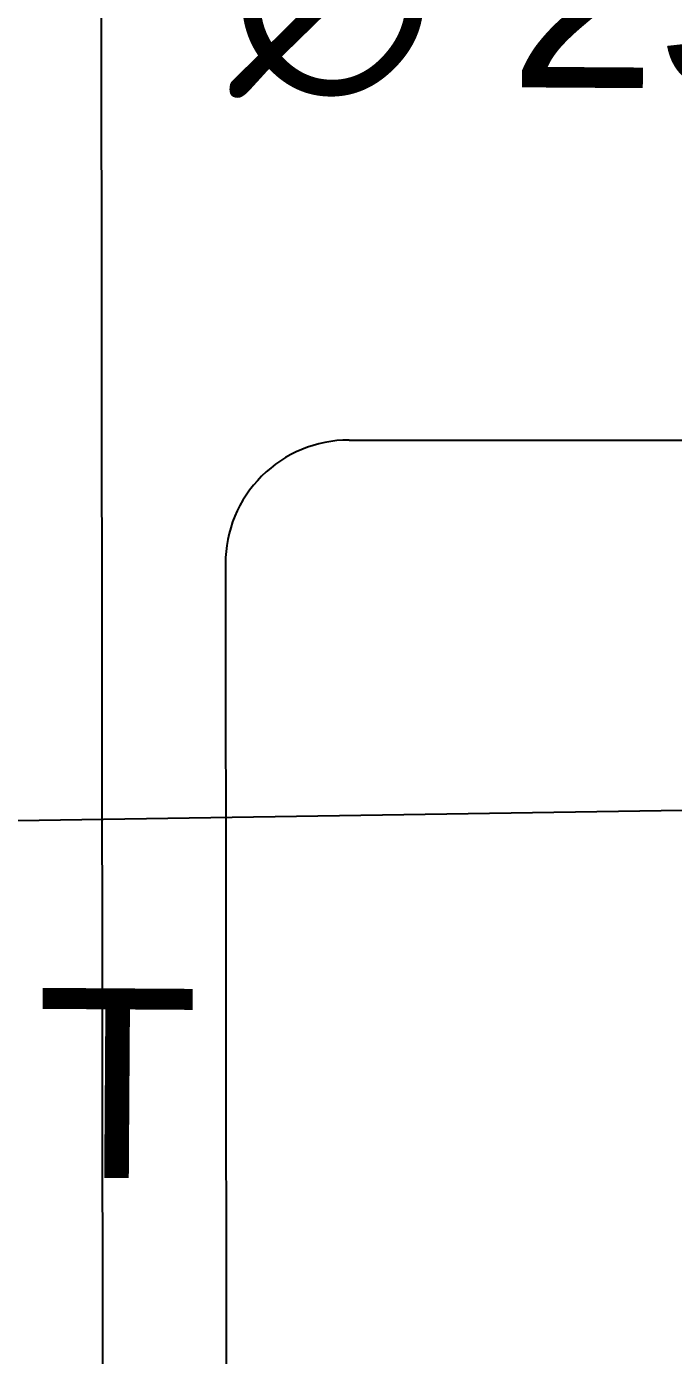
# Model space of a CAD drawing. Extents: x -678889171 to 586587, y -792238163 to 335485.
# Drawn here: x 86139 to 86662, y 27746 to 28822 of the extents above; entities that cross this region are included whole.
import ezdxf
from ezdxf import colors
from ezdxf.entities.mleader import LeaderData, LeaderLine
from ezdxf.math import Vec2, Vec3

# ---------------------------------------------------------------- set-up
doc = ezdxf.new("R2010")
doc.units = 0
doc.header["$MEASUREMENT"] = 0
doc.layers.get('0').update_dxf_attribs({"color": 8})
doc.layers.add('E-TEXT', color=3, linetype='Continuous')
doc.styles.get("Standard").update_dxf_attribs({"font": 'arial.ttf'})

msp = doc.modelspace()

# ---------------------------------------------------------------- linework, layer by layer
at = {"color": 240, "true_color": 0xed1f24}
for p, q in [((86198.51036691942, 30417.43481713088, -0.1888259292186376), (86201.2864485154, 26827.35260298748, 0.0001878082500752498)), ((86400.0987482155, 28487.33875170608, 0.0001878082500742851), (87207.19263226769, 28486.94238455871, -1.423816166680922)), ((86300.09877810531, 28387.2614344528, 0.0001878082500742851), (86301.38212880053, 26727.41158562868, 0.0001878082500742853))]:
    msp.add_line(p, q, dxfattribs=at)
msp.add_arc((86400.0987482155, 28387.33875170608, 0.0001878082500742892), 100, 90, 180.044299527478, dxfattribs=at)

# ---------------------------------------------------------------- leaders
at = {"layer": 'E-TEXT', "color": 30}
ml = msp.add_multileader_mtext('Standard', dxfattribs=at)
ml.set_content('\\C30;CT1{\\fArial|b0|i0|c178|p34;5}/DP-T-8 {\\A1;3(1x3)mm\\H0.7x;\\S2^ ;\\H1.42857x; \\P∅ 25 mm PVC CONDUIT}', color=3)
ml.set_leader_properties(color=30)
ml.build(insert=Vec2(0, 0))
ml.multileader.update_dxf_attribs({"text_right_attachment_type": 6, "dogleg_length": 0.2763936738358556, "arrow_head_size": 153.5520410199195, "scale": 2})
ctx = ml.context
ctx.base_point, ctx.scale, ctx.char_height, ctx.arrow_head_size, ctx.landing_gap_size, ctx.plane_origin, ctx.plane_x_axis, ctx.plane_y_axis = Vec3(83669.94752024028, 25229.53972242085, -1.301467495540688e-05), 2, 153.5520410199195, 153.5520410199195, 3.071040820398391, Vec3(72466.2112091032, 31572.8525335079, 3.451332349495264e-05), Vec3(0.7079538503740199, 0.7062586960460026, 3.477911888746864e-09), Vec3(-0.7062586960460026, 0.7079538503740199, 4.799668914001097e-09)
ctx.right_attachment = 6
notes = []
notes.append((ctx, [(0, (1, 1, 0), (83669.55617230907, 25229.14931154949, -1.301659750109529e-05), (0.7079538503740199, 0.7062586960460026, 3.477911888746864e-09), 0.5527873476717118, [(1, [(81858.86695295261, 26957.53063017823, -1.218614226690966e-06)], 0, [])])]))
ctx.mtext.insert, ctx.mtext.text_direction, ctx.mtext.rotation, ctx.mtext.width, ctx.mtext.defined_height, ctx.mtext.flow_direction, ctx.mtext.extrusion = Vec3(83615.71568066369, 25288.25005150232, -1.262066421171121e-05), Vec3(0.7079538503740199, 0.7062586960460026, 3.477911888746863e-09), 0.7841995079899166, 3748.683909881383, 216.9691545207393, 5, Vec3(9.276067957549787e-10, -5.854249603696769e-09, 1)
ml = msp.add_multileader_mtext('Standard', dxfattribs=at)
ml.set_content('\\C30;CT1{\\fArial|b0|i0|c178|p34;7}/DP-T-8 {\\A1;3(1x3)mm\\H0.7x;\\S2^ ;\\H1.42857x; \\P∅ 25 mm PVC CONDUIT}', color=3)
ml.set_leader_properties(color=30)
ml.build(insert=Vec2(0, 0))
ml.multileader.update_dxf_attribs({"text_right_attachment_type": 6, "dogleg_length": 0.2763936738358556, "arrow_head_size": 153.5520410199195, "scale": 2})
ctx = ml.context
ctx.base_point, ctx.scale, ctx.char_height, ctx.arrow_head_size, ctx.landing_gap_size, ctx.plane_origin, ctx.plane_x_axis, ctx.plane_y_axis = Vec3(86303.25911373613, 29208.56923571877), 2, 153.5520410199195, 153.5520410199195, 3.071040820398391, Vec3(82809.62879418282, 38889.98786171283, 3.397414773374764e-05), Vec3(0.999976866597217, -0.00680193137365684, 3.477911888746864e-09), Vec3(0.006801931373656824, 0.999976866597217, 4.799668914001097e-09)
ctx.right_attachment = 6
notes.append((ctx, [(0, (1, 1, 0), (86302.70633917631, 29208.57299574037), (0.9999768665972169, -0.00680193137365681, 3.477911888746864e-09), 0.5527873476717114, [(1, [(86298.55430755773, 30458.57445206158, 5.954346768952167e-06)], 0, [])])]))
ctx.mtext.insert, ctx.mtext.text_direction, ctx.mtext.rotation, ctx.mtext.width, ctx.mtext.defined_height, ctx.mtext.flow_direction, ctx.mtext.extrusion = Vec3(86306.87332596429, 29288.41241097305, 3.949720165398823e-07), Vec3(0.999976866597217, -0.006801931373656839, 3.477911888746863e-09), 6.276383323354838, 3689.840183907986, 503.608197250026, 5, Vec3(-3.510478451379605e-09, -4.775901363335934e-09, 1)
ml = msp.add_multileader_mtext('Standard', dxfattribs=at)
ml.set_content('\\C30;CT9/DP-T-8 {\\A1;3(1x3)mm\\H0.7x;\\S2^ ;\\H1.42857x; \\P∅ 25 mm PVC CONDUIT}', color=3)
ml.set_leader_properties(color=30)
ml.build(insert=Vec2(0, 0))
ml.multileader.update_dxf_attribs({"text_right_attachment_type": 6, "dogleg_length": 0.2763936738358556, "arrow_head_size": 153.5520410199195, "scale": 2})
ctx = ml.context
ctx.base_point, ctx.scale, ctx.char_height, ctx.arrow_head_size, ctx.landing_gap_size, ctx.plane_origin, ctx.plane_x_axis, ctx.plane_y_axis = Vec3(83858.95895829951, 28339.90918448936), 2, 153.5520410199195, 153.5520410199195, 3.071040820398391, Vec3(80365.3286387462, 38021.32781048342, 3.397414773374764e-05), Vec3(0.999976866597217, -0.00680193137365684, 3.477911888746864e-09), Vec3(0.006801931373656824, 0.999976866597217, 4.799668914001097e-09)
ctx.right_attachment = 6
notes.append((ctx, [(0, (1, 1, 0), (83858.40618373969, 28339.91294451096), (0.9999768665972169, -0.00680193137365681, 3.477911888746864e-09), 0.5527873476717114, [(1, [(83593.66390132139, 28101.39691514443, -2.069462380356239e-06)], 0, [])])]))
ctx.mtext.insert, ctx.mtext.text_direction, ctx.mtext.rotation, ctx.mtext.width, ctx.mtext.defined_height, ctx.mtext.flow_direction, ctx.mtext.extrusion = Vec3(83862.57317052767, 28419.75235974364, 3.949720165398823e-07), Vec3(0.999976866597217, -0.006801931373656839, 3.477911888746863e-09), 6.276383323354838, 3689.840183907986, 503.608197250026, 5, Vec3(-3.510478451379605e-09, -4.775901363335934e-09, 1)
ml = msp.add_multileader_mtext('Standard', dxfattribs=at)
ml.set_content('\\C30;CT5/DP-T-8 {\\A1;3(1x3)mm\\H0.7x;\\S2^ ;\\H1.42857x; \\P∅ 25 mm PVC CONDUIT}', color=3)
ml.set_leader_properties(color=30)
ml.build(insert=Vec2(0, 0))
ml.multileader.update_dxf_attribs({"text_right_attachment_type": 6, "dogleg_length": 0.2763936738358556, "arrow_head_size": 153.5520410199195, "scale": 2})
ctx = ml.context
ctx.base_point, ctx.scale, ctx.char_height, ctx.arrow_head_size, ctx.landing_gap_size, ctx.plane_origin, ctx.plane_x_axis, ctx.plane_y_axis = Vec3(87819.91790065554, 28205.95997627875, 8.348865223562535e-06), 2, 153.5520410199195, 153.5520410199195, 3.071040820398391, Vec3(82310.5855089275, 37621.0780308851, 3.397414773374763e-05), Vec3(0.999976866597217, -0.00680193137365684, 3.477911888746864e-09), Vec3(0.006801931373656824, 0.999976866597217, 4.799668914001097e-09)
ctx.right_attachment = 6
notes.append((ctx, [(0, (1, 1, 0), (87819.36512609571, 28205.96373630036, 8.34694267787412e-06), (0.9999768665972169, -0.00680193137365681, 3.477911888746864e-09), 0.5527873476717114, [(1, [(85670.1908204779, 28171.9657989163, 6.399417941564006e-07)], 0, [])])]))
ctx.mtext.insert, ctx.mtext.text_direction, ctx.mtext.rotation, ctx.mtext.width, ctx.mtext.defined_height, ctx.mtext.flow_direction, ctx.mtext.extrusion = Vec3(87823.5321128837, 28285.80315153304, 8.742875967258202e-06), Vec3(0.999976866597217, -0.006801931373656839, 3.477911888746863e-09), 6.276383323354838, 3689.840183907986, 503.608197250026, 5, Vec3(-3.510478451379605e-09, -4.775901363335934e-09, 1)
ml = msp.add_multileader_mtext('Standard', dxfattribs=at)
ml.set_content('\\C30;CT10/DP-T-8 {\\A1;3(1x3)mm\\H0.7x;\\S2^ ;\\H1.42857x; \\P∅ 25 mm PVC CONDUIT}', color=3)
ml.set_leader_properties(color=30)
ml.build(insert=Vec2(0, 0))
ml.multileader.update_dxf_attribs({"text_right_attachment_type": 6, "dogleg_length": 0.2763936738358556, "arrow_head_size": 153.5520410199195, "scale": 2})
ctx = ml.context
ctx.base_point, ctx.scale, ctx.char_height, ctx.arrow_head_size, ctx.landing_gap_size, ctx.plane_origin, ctx.plane_x_axis, ctx.plane_y_axis = Vec3(86614.89073286217, 26742.39531890726, 6.543712195908088e-06), 2, 153.5520410199195, 153.5520410199195, 3.071040820398391, Vec3(80649.42467201085, 36869.36393692614, 3.396747536598055e-05), Vec3(0.999976866597217, -0.00680193137365684, 3.477911888746864e-09), Vec3(0.006801931373656824, 0.999976866597217, 4.799668914001097e-09)
ctx.right_attachment = 6
notes.append((ctx, [(0, (1, 1, 0), (86614.33795830235, 26742.39907892887, 6.541789650219671e-06), (0.9999768665972169, -0.00680193137365681, 3.477911888746864e-09), 0.5527873476717114, [(1, [(85233.9122867845, 27807.37236526143, 6.782042446652745e-06)], 0, [])])]))
ctx.mtext.insert, ctx.mtext.text_direction, ctx.mtext.rotation, ctx.mtext.width, ctx.mtext.defined_height, ctx.mtext.flow_direction, ctx.mtext.extrusion = Vec3(86618.50494509033, 26822.23849416155, 6.937722939603756e-06), Vec3(0.999976866597217, -0.006801931373656839, 3.477911888746863e-09), 6.276383323354838, 3689.840183907986, 503.608197250026, 5, Vec3(-3.510478451379605e-09, -4.775901363335934e-09, 1)
for ctx, leaders in notes:
    for number, flags, end, landing, length, lines in leaders:
        leader = LeaderData()
        leader.index, (leader.has_last_leader_line, leader.has_dogleg_vector, leader.attachment_direction) = number, flags
        leader.last_leader_point, leader.dogleg_vector, leader.dogleg_length = Vec3(end), Vec3(landing), length
        for number, points, colour, breaks in lines:
            line = LeaderLine()
            line.index, line.vertices, line.color, line.breaks = number, Vec3.list(points), colors.encode_raw_color(colour), breaks
            leader.lines.append(line)
        ctx.leaders.append(leader)

doc.saveas('drawing.dxf')
